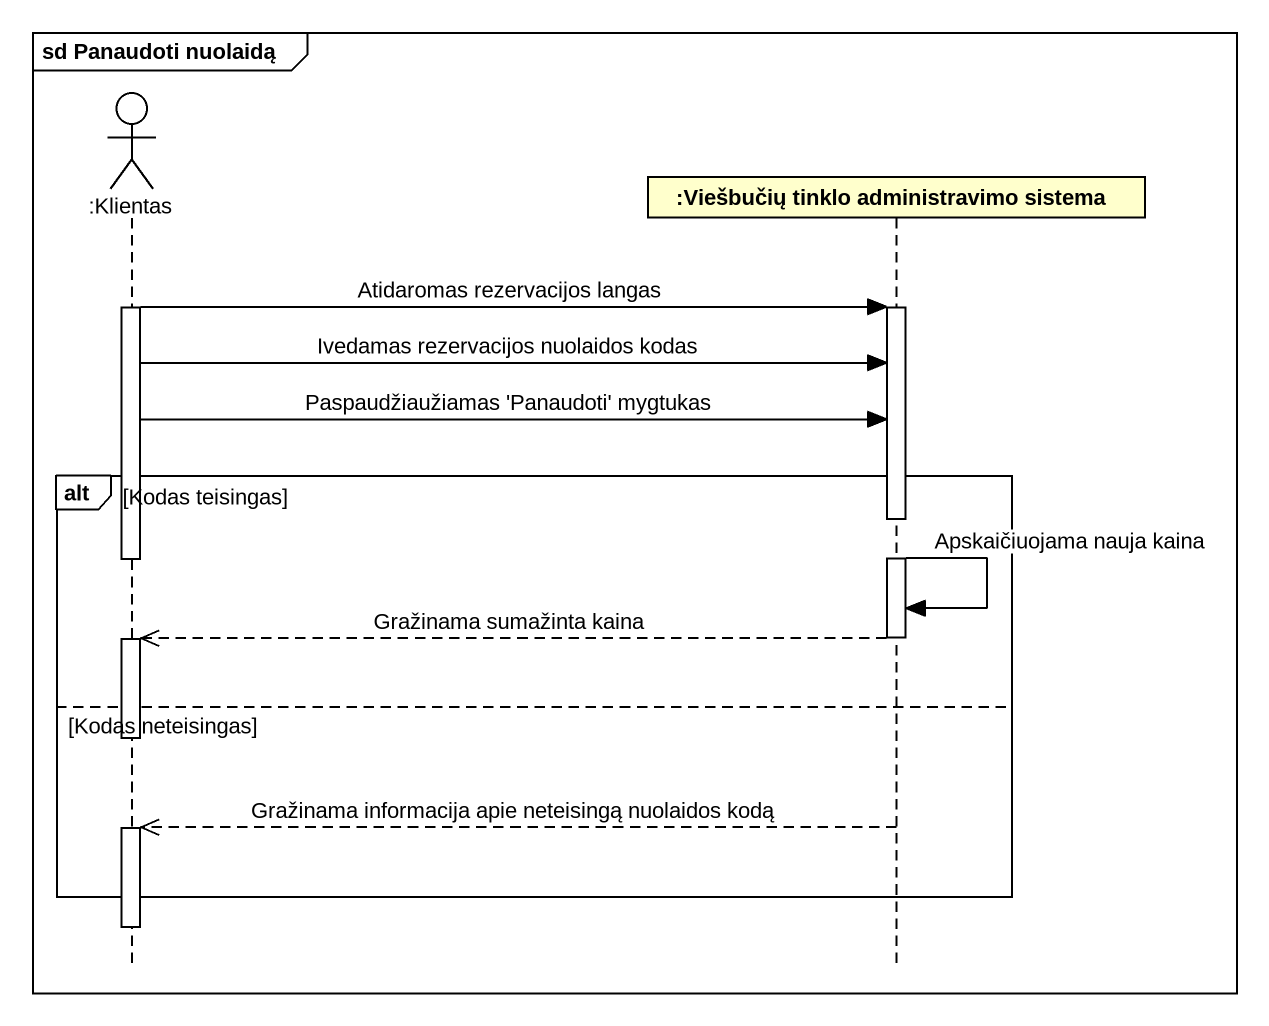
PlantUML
@startuml
mainframe sd Panaudoti nuolaidą
hide footbox
actor ":Klientas" as Klientas
participant ":Viešbučių tinklo administravimo sistema" as Viešbučių_tinklo

activate Klientas
Klientas -> Viešbučių_tinklo : Atidaromas rezervacijos langas
activate Viešbučių_tinklo
Klientas -> Viešbučių_tinklo : Ivedamas rezervacijos nuolaidos kodas
Klientas -> Viešbučių_tinklo : Paspaudžiaužiamas 'Panaudoti' mygtukas
alt Kodas teisingas
  deactivate Klientas
  Viešbučių_tinklo -> Viešbučių_tinklo : Apskaičiuojama nauja kaina
  Viešbučių_tinklo -->> Klientas : Gražinama sumažinta kaina
  deactivate Viešbučių_tinklo
  activate Klientas
else Kodas neteisingas
  deactivate Klientas
  Viešbučių_tinklo -->> Klientas : Gražinama informacija apie neteisingą nuolaidos kodą
  activate Klientas
end
deactivate Klientas
@enduml
